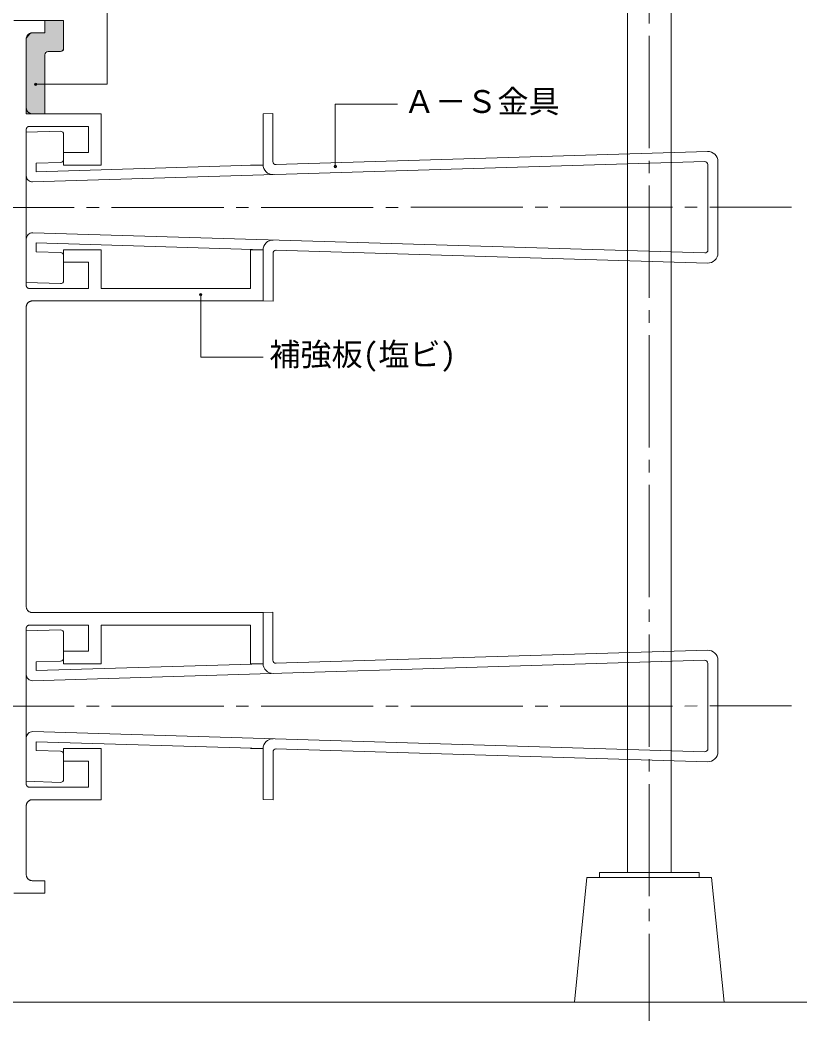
# Model space of a CAD drawing. Units: millimetres, scale not verified. Extents: x -280 to 280, y -194 to 194.
# Drawn here: x -56.6 to 68.6, y -103 to 57.6 of the extents above; entities that cross this region are included whole.
import ezdxf
from ezdxf.enums import TextEntityAlignment as Align

# ---------------------------------------------------------------- set-up
doc = ezdxf.new("R2010")
doc.units = ezdxf.units.MM
doc.header["$LTSCALE"] = 2
doc.header["$PDMODE"] = 32
doc.header["$PDSIZE"] = 0.4
doc.linetypes.add('CHAIN2', pattern=[12, 9, -1, 1, -1])
doc.linetypes.add('DASHED1', pattern=[1.8, 1.2, -0.6])
doc.layers.add('0-0_', color=7, linetype='Continuous', lineweight=9)
doc.styles.add('ＭＳ ゴシック', font='')
doc.styles.get('ＭＳ ゴシック').set_extended_font_data('MS Gothic')

msp = doc.modelspace()

# ---------------------------------------------------------------- hatches: boundary and pattern name
at = {"layer": '0-0_'}
msp.add_hatch(color=8, dxfattribs=at).paths.add_polyline_path([(-50.05, 52.5, 0.41421), (-49.55, 53)])

# ---------------------------------------------------------------- linework, layer by layer
at = {"layer": '0-0_', "color": 6, "linetype": 'CHAIN2'}
for p, q in [((44.433, 103), (44.433, -103)), ((-65.855, 27.498), (67.252, 27.529)), ((-65.855, -52.502), (67.252, -52.471))]:
    msp.add_line(p, q, dxfattribs=at)
at = {"layer": '0-0_'}
for p, q in [((40.933, 79.2), (40.933, 36.085)), ((47.933, 79.2), (47.933, 36.298)), ((-42.55, 47.25), (-42.55, 62.5)), ((-57.55, 57.5), (-52.55, 57.5)), ((-52.55, 57.5), (-52.55, 55.5)), ((-55.541, 54.636), (-55.548, 54.568)), ((-55.529, 54.703), (-55.541, 54.636)), ((-55.513, 54.77), (-55.529, 54.703)), ((-55.492, 54.835), (-55.513, 54.77)), ((-55.467, 54.898), (-55.492, 54.835)), ((-55.438, 54.96), (-55.467, 54.898)), ((-55.404, 55.02), (-55.438, 54.96)), ((-55.367, 55.077), (-55.404, 55.02)), ((-55.326, 55.131), (-55.367, 55.077)), ((-55.281, 55.183), (-55.326, 55.131)), ((-55.233, 55.231), (-55.281, 55.183)), ((-55.181, 55.276), (-55.233, 55.231)), ((-55.127, 55.317), (-55.181, 55.276)), ((-55.07, 55.354), (-55.127, 55.317)), ((-55.01, 55.388), (-55.07, 55.354)), ((-54.948, 55.417), (-55.01, 55.388)), ((-54.885, 55.442), (-54.948, 55.417)), ((-54.82, 55.463), (-54.885, 55.442)), ((-54.753, 55.479), (-54.82, 55.463)), ((-54.686, 55.491), (-54.753, 55.479)), ((-54.618, 55.498), (-54.686, 55.491)), ((-54.55, 55.5), (-54.618, 55.498)), ((-52.55, 55.5), (-54.55, 55.5)), ((-55.548, 54.568), (-55.55, 54.5)), ((-55.55, 54.5), (-55.55, 42.5)), ((-42.55, 47.25), (-54.05, 47.25)), ((-55.55, 43.5), (-55.548, 43.435)), ((-55.548, 43.435), (-55.541, 43.369)), ((-55.541, 43.369), (-55.531, 43.305)), ((4.046, 44.058), (-5.954, 44.058)), ((-5.954, 44.058), (-5.954, 34.058)), ((-55.55, 42.5), (-43.55, 42.5)), ((-55.531, 43.305), (-55.516, 43.241)), ((-55.516, 43.241), (-55.497, 43.179)), ((-55.497, 43.179), (-55.474, 43.117)), ((-55.474, 43.117), (-55.447, 43.058)), ((-55.447, 43.058), (-55.416, 43)), ((-55.416, 43), (-55.381, 42.944)), ((-55.381, 42.944), (-55.343, 42.891)), ((-55.343, 42.891), (-55.302, 42.841)), ((-55.302, 42.841), (-55.257, 42.793)), ((-55.257, 42.793), (-55.209, 42.748)), ((-55.209, 42.748), (-55.159, 42.707)), ((-55.159, 42.707), (-55.106, 42.669)), ((-55.106, 42.669), (-55.05, 42.634)), ((-55.05, 42.634), (-54.992, 42.603)), ((-54.992, 42.603), (-54.933, 42.576)), ((-54.933, 42.576), (-54.871, 42.553)), ((-54.871, 42.553), (-54.809, 42.534)), ((-54.809, 42.534), (-54.745, 42.519)), ((-54.745, 42.519), (-54.681, 42.509)), ((-54.681, 42.509), (-54.615, 42.502)), ((-54.615, 42.502), (-54.55, 42.5)), ((-43.55, 42.5), (-43.55, 34.3)), ((-17.554, 42.509), (-17.552, 34.357)), ((-55.523, 40.161), (-55.533, 40.129)), ((-55.512, 40.191), (-55.523, 40.161)), ((-55.498, 40.221), (-55.512, 40.191)), ((-55.483, 40.25), (-55.498, 40.221)), ((-55.466, 40.278), (-55.483, 40.25)), ((-55.447, 40.304), (-55.466, 40.278)), ((-55.426, 40.33), (-55.447, 40.304)), ((-55.404, 40.354), (-55.426, 40.33)), ((-55.38, 40.376), (-55.404, 40.354)), ((-55.354, 40.397), (-55.38, 40.376)), ((-55.328, 40.416), (-55.354, 40.397)), ((-55.3, 40.433), (-55.328, 40.416)), ((-55.271, 40.448), (-55.3, 40.433)), ((-55.241, 40.462), (-55.271, 40.448)), ((-55.211, 40.473), (-55.241, 40.462)), ((-55.179, 40.483), (-55.211, 40.473)), ((-55.148, 40.49), (-55.179, 40.483)), ((-55.115, 40.496), (-55.148, 40.49)), ((-55.083, 40.499), (-55.115, 40.496)), ((-55.05, 40.5), (-55.083, 40.499)), ((-45.55, 40.5), (-55.05, 40.5)), ((-45.55, 36.3), (-45.55, 40.5)), ((-50.068, 39.724), (-55.553, 39.558)), ((-55.553, 39.558), (-55.547, 15.442)), ((-55.549, 40.033), (-55.55, 40)), ((-55.55, 40), (-55.55, 39.558)), ((-55.55, 39.558), (-55.55, 32.585)), ((-55.546, 40.065), (-55.549, 40.033)), ((-55.54, 40.098), (-55.546, 40.065)), ((-55.533, 40.129), (-55.54, 40.098)), ((-49.553, 39.225), (-49.552, 35.223)), ((-49.55, 36.3), (-45.55, 36.3)), ((-49.55, 34.3), (-49.55, 36.3)), ((53.8, 36.476), (-15.537, 34.37)), ((53.333, 34.861), (-54.521, 31.585)), ((-50.037, 34.723), (-53.952, 34.604)), ((-53.952, 34.604), (-53.951, 33.203)), ((-17.552, 34.309), (-53.951, 33.203)), ((-43.55, 34.3), (-49.55, 34.3)), ((40.933, 34.485), (40.933, 20.561)), ((47.933, 34.697), (47.933, 20.352)), ((53.848, 34.362), (53.852, 20.69)), ((55.448, 34.877), (55.452, 20.175)), ((-55.55, 32.585), (-55.55, 22.415)), ((53.337, 20.19), (-54.519, 23.415)), ((-55.55, 22.415), (-55.55, 15.442)), ((-17.548, 20.709), (-53.949, 21.797)), ((-53.948, 20.397), (-53.949, 21.797)), ((-50.033, 20.28), (-53.948, 20.397)), ((-49.55, 20.7), (-43.55, 20.7)), ((-49.55, 18.7), (-49.55, 20.7)), ((-49.547, 15.778), (-49.548, 19.78)), ((-43.55, 20.7), (-43.55, 14.5)), ((-19.55, 20.7), (-17.55, 20.7)), ((-19.55, 14.5), (-19.55, 20.7)), ((-17.55, 20.697), (-19.55, 20.697)), ((-17.551, 20.652), (-17.551, 12.5)), ((-17.55, 20.7), (-17.55, 20.652)), ((-17.549, 20.661), (-17.546, 12.509)), ((-15.946, 12.461), (-15.949, 20.146)), ((53.804, 18.576), (-15.533, 20.649)), ((-45.55, 18.7), (-49.55, 18.7)), ((-45.55, 14.5), (-45.55, 18.7)), ((40.933, 18.96), (40.933, -43.915)), ((47.933, 18.751), (47.933, -43.702)), ((-55.55, 15.442), (-55.55, 15)), ((-55.55, 15), (-55.549, 14.967)), ((-55.549, 14.967), (-55.546, 14.935)), ((-50.062, 15.278), (-55.547, 15.442)), ((-55.546, 14.935), (-55.54, 14.902)), ((-55.54, 14.902), (-55.533, 14.871)), ((-55.533, 14.871), (-55.523, 14.839)), ((-55.523, 14.839), (-55.512, 14.809)), ((-55.512, 14.809), (-55.498, 14.779)), ((-55.498, 14.779), (-55.483, 14.75)), ((-55.483, 14.75), (-55.466, 14.722)), ((-55.466, 14.722), (-55.447, 14.696)), ((-55.447, 14.696), (-55.426, 14.67)), ((-55.426, 14.67), (-55.404, 14.646)), ((-55.404, 14.646), (-55.38, 14.624)), ((-55.38, 14.624), (-55.354, 14.603)), ((-55.354, 14.603), (-55.328, 14.584)), ((-55.328, 14.584), (-55.3, 14.567)), ((-55.3, 14.567), (-55.271, 14.552)), ((-55.271, 14.552), (-55.241, 14.538)), ((-55.241, 14.538), (-55.211, 14.527)), ((-55.211, 14.527), (-55.179, 14.517)), ((-55.179, 14.517), (-55.148, 14.51)), ((-55.148, 14.51), (-55.115, 14.504)), ((-55.115, 14.504), (-55.083, 14.501)), ((-55.083, 14.501), (-55.05, 14.5)), ((-55.05, 14.5), (-45.55, 14.5)), ((-43.55, 14.5), (-19.55, 14.5)), ((-27.55, 3.5), (-27.55, 13.5)), ((-15.946, 12.461), (-17.546, 12.509)), ((-17.55, 3.5), (-27.55, 3.5)), ((-55.55, -36.5), (-55.548, -36.568)), ((-55.548, -36.568), (-55.541, -36.636)), ((-55.541, -36.636), (-55.529, -36.703)), ((-55.529, -36.703), (-55.513, -36.77)), ((-55.513, -36.77), (-55.492, -36.835)), ((-55.492, -36.835), (-55.467, -36.898)), ((-55.467, -36.898), (-55.438, -36.96)), ((-55.438, -36.96), (-55.404, -37.02)), ((-55.404, -37.02), (-55.367, -37.077)), ((-55.367, -37.077), (-55.326, -37.131)), ((-55.326, -37.131), (-55.281, -37.183)), ((-55.281, -37.183), (-55.233, -37.231)), ((-55.233, -37.231), (-55.181, -37.276)), ((-55.181, -37.276), (-55.127, -37.317)), ((-55.127, -37.317), (-55.07, -37.354)), ((-55.07, -37.354), (-55.01, -37.388)), ((-55.01, -37.388), (-54.948, -37.417)), ((-54.948, -37.417), (-54.885, -37.442)), ((-54.885, -37.442), (-54.82, -37.463)), ((-54.82, -37.463), (-54.753, -37.479)), ((-54.753, -37.479), (-54.686, -37.491)), ((-54.686, -37.491), (-54.618, -37.498)), ((-54.618, -37.498), (-54.55, -37.5)), ((-17.55, -37.5), (-54.55, -37.5)), ((-17.554, -37.491), (-17.552, -45.643)), ((-17.55, -37.5), (-17.55, -45.7)), ((-55.549, -39.967), (-55.55, -40)), ((-55.55, -40), (-55.55, -40.442)), ((-55.546, -39.935), (-55.549, -39.967)), ((-55.54, -39.902), (-55.546, -39.935)), ((-55.533, -39.871), (-55.54, -39.902)), ((-55.523, -39.839), (-55.533, -39.871)), ((-55.512, -39.809), (-55.523, -39.839)), ((-55.498, -39.779), (-55.512, -39.809)), ((-55.483, -39.75), (-55.498, -39.779)), ((-55.466, -39.722), (-55.483, -39.75)), ((-55.447, -39.696), (-55.466, -39.722)), ((-55.426, -39.67), (-55.447, -39.696)), ((-55.404, -39.646), (-55.426, -39.67)), ((-55.38, -39.624), (-55.404, -39.646)), ((-55.354, -39.603), (-55.38, -39.624)), ((-55.328, -39.584), (-55.354, -39.603)), ((-55.3, -39.567), (-55.328, -39.584)), ((-55.271, -39.552), (-55.3, -39.567)), ((-55.241, -39.538), (-55.271, -39.552)), ((-55.211, -39.527), (-55.241, -39.538)), ((-55.179, -39.517), (-55.211, -39.527)), ((-55.148, -39.51), (-55.179, -39.517)), ((-55.115, -39.504), (-55.148, -39.51)), ((-55.083, -39.501), (-55.115, -39.504)), ((-55.05, -39.5), (-55.083, -39.501)), ((-45.55, -39.5), (-55.05, -39.5)), ((-45.55, -43.7), (-45.55, -39.5)), ((-43.55, -39.5), (-43.55, -45.7)), ((-19.55, -39.5), (-43.55, -39.5)), ((-19.55, -45.7), (-19.55, -39.5)), ((-50.068, -40.276), (-55.553, -40.442)), ((-55.553, -40.442), (-55.547, -64.558)), ((-55.55, -40.442), (-55.55, -47.415)), ((-49.553, -40.775), (-49.552, -44.777)), ((-49.55, -43.7), (-45.55, -43.7)), ((-49.55, -45.7), (-49.55, -43.7)), ((53.8, -43.524), (-15.537, -45.63)), ((53.333, -45.139), (-54.521, -48.415)), ((-50.037, -45.277), (-53.952, -45.396)), ((-53.952, -45.396), (-53.951, -46.797)), ((-17.552, -45.691), (-53.951, -46.797)), ((-43.55, -45.7), (-49.55, -45.7)), ((-17.55, -45.7), (-19.55, -45.7)), ((-17.55, -45.652), (-17.55, -45.7)), ((40.933, -45.515), (40.933, -59.439)), ((47.933, -45.303), (47.933, -59.648)), ((53.848, -45.638), (53.852, -59.31)), ((55.448, -45.123), (55.452, -59.825)), ((-55.55, -47.415), (-55.55, -57.585)), ((-55.55, -57.585), (-55.55, -64.558)), ((53.337, -59.81), (-54.519, -56.585)), ((-17.548, -59.291), (-53.949, -58.203)), ((-53.948, -59.603), (-53.949, -58.203)), ((-49.55, -59.3), (-43.55, -59.3)), ((-49.55, -61.3), (-49.55, -59.3)), ((-43.55, -59.3), (-43.55, -67.5)), ((-17.55, -59.303), (-19.55, -59.303)), ((-17.549, -59.339), (-17.546, -67.491)), ((53.804, -61.424), (-15.533, -59.351)), ((-50.033, -59.72), (-53.948, -59.603)), ((-49.547, -64.222), (-49.548, -60.22)), ((-15.946, -67.539), (-15.949, -59.854)), ((-45.55, -61.3), (-49.55, -61.3)), ((-45.55, -65.5), (-45.55, -61.3)), ((40.933, -61.04), (40.933, -79.2)), ((47.933, -61.249), (47.933, -79.2)), ((-55.55, -64.558), (-55.55, -65)), ((-55.55, -65), (-55.549, -65.033)), ((-55.549, -65.033), (-55.546, -65.065)), ((-50.062, -64.722), (-55.547, -64.558)), ((-55.546, -65.065), (-55.54, -65.098)), ((-55.54, -65.098), (-55.533, -65.129)), ((-55.533, -65.129), (-55.523, -65.161)), ((-55.523, -65.161), (-55.512, -65.191)), ((-55.512, -65.191), (-55.498, -65.221)), ((-55.498, -65.221), (-55.483, -65.25)), ((-55.483, -65.25), (-55.466, -65.278)), ((-55.466, -65.278), (-55.447, -65.304)), ((-55.447, -65.304), (-55.426, -65.33)), ((-55.426, -65.33), (-55.404, -65.354)), ((-55.404, -65.354), (-55.38, -65.376)), ((-55.38, -65.376), (-55.354, -65.397)), ((-55.354, -65.397), (-55.328, -65.416)), ((-55.328, -65.416), (-55.3, -65.433)), ((-55.3, -65.433), (-55.271, -65.448)), ((-55.271, -65.448), (-55.241, -65.462)), ((-55.241, -65.462), (-55.211, -65.473)), ((-55.211, -65.473), (-55.179, -65.483)), ((-55.179, -65.483), (-55.148, -65.49)), ((-55.148, -65.49), (-55.115, -65.496)), ((-55.115, -65.496), (-55.083, -65.499)), ((-55.083, -65.499), (-55.05, -65.5)), ((-55.05, -65.5), (-45.55, -65.5)), ((-55.548, -68.435), (-55.55, -68.5)), ((-55.55, -68.5), (-55.55, -79.5)), ((-55.541, -68.369), (-55.548, -68.435)), ((-55.531, -68.305), (-55.541, -68.369)), ((-55.516, -68.241), (-55.531, -68.305)), ((-55.497, -68.179), (-55.516, -68.241)), ((-55.474, -68.117), (-55.497, -68.179)), ((-55.447, -68.058), (-55.474, -68.117)), ((-55.416, -68), (-55.447, -68.058)), ((-55.381, -67.944), (-55.416, -68)), ((-55.343, -67.891), (-55.381, -67.944)), ((-55.302, -67.841), (-55.343, -67.891)), ((-55.257, -67.793), (-55.302, -67.841)), ((-55.209, -67.748), (-55.257, -67.793)), ((-55.159, -67.707), (-55.209, -67.748)), ((-55.106, -67.669), (-55.159, -67.707)), ((-55.05, -67.634), (-55.106, -67.669)), ((-54.992, -67.603), (-55.05, -67.634)), ((-54.933, -67.576), (-54.992, -67.603)), ((-54.871, -67.553), (-54.933, -67.576)), ((-54.809, -67.534), (-54.871, -67.553)), ((-54.745, -67.519), (-54.809, -67.534)), ((-54.681, -67.509), (-54.745, -67.519)), ((-54.615, -67.502), (-54.681, -67.509)), ((-54.55, -67.5), (-54.615, -67.502)), ((-43.55, -67.5), (-54.55, -67.5)), ((-15.946, -67.539), (-17.546, -67.491)), ((-55.55, -79.5), (-55.548, -79.568)), ((-55.548, -79.568), (-55.541, -79.636)), ((-55.541, -79.636), (-55.529, -79.703)), ((-55.529, -79.703), (-55.513, -79.77)), ((-55.513, -79.77), (-55.492, -79.835)), ((-55.492, -79.835), (-55.467, -79.898)), ((-55.467, -79.898), (-55.438, -79.96)), ((-55.438, -79.96), (-55.404, -80.02)), ((-55.404, -80.02), (-55.367, -80.077)), ((-55.367, -80.077), (-55.326, -80.131)), ((-55.326, -80.131), (-55.281, -80.183)), ((-55.281, -80.183), (-55.233, -80.231)), ((-55.233, -80.231), (-55.181, -80.276)), ((-55.181, -80.276), (-55.127, -80.317)), ((34.433, -80), (32.433, -100)), ((54.433, -80), (34.433, -80)), ((52.433, -79.2), (36.433, -79.2)), ((36.433, -80), (36.433, -79.2)), ((52.433, -80), (52.433, -79.2)), ((54.433, -80), (56.433, -100)), ((-55.127, -80.317), (-55.07, -80.354)), ((-55.07, -80.354), (-55.01, -80.388)), ((-55.01, -80.388), (-54.948, -80.417)), ((-54.948, -80.417), (-54.885, -80.442)), ((-54.885, -80.442), (-54.82, -80.463)), ((-54.82, -80.463), (-54.753, -80.479)), ((-54.753, -80.479), (-54.686, -80.491)), ((-54.686, -80.491), (-54.618, -80.498)), ((-54.618, -80.498), (-54.55, -80.5)), ((-54.55, -80.5), (-52.55, -80.5)), ((-52.55, -80.5), (-52.55, -82.5)), ((-52.55, -82.5), (-57.55, -82.5)), ((228.45, -100), (-107.55, -100))]:
    msp.add_line(p, q, dxfattribs=at)
at = {"layer": '0-0_', "color": 3}
for p, q in [((-52.55, 57.5), (-49.55, 57.5)), ((-49.55, 53), (-49.55, 57.5)), ((-52.55, 52), (-52.55, 42.5)), ((-50.05, 52.5), (-52.05, 52.5)), ((-52.55, 42.5), (-55.55, 42.5))]:
    msp.add_line(p, q, dxfattribs=at)
at = {"layer": '0-0_', "linetype": 'DASHED1'}
for p, q in [((40.933, 36.085), (40.933, 34.485)), ((47.933, 36.298), (47.933, 34.697)), ((40.933, 20.561), (40.933, 18.96)), ((47.933, 20.352), (47.933, 18.751)), ((40.933, -43.915), (40.933, -45.515)), ((47.933, -43.702), (47.933, -45.303)), ((40.933, -59.439), (40.933, -61.04)), ((47.933, -59.648), (47.933, -61.249))]:
    msp.add_line(p, q, dxfattribs=at)
at = {"layer": '0-0_'}
for points in [[(-17.554, 42.509), (-15.954, 42.558), (-15.952, 34.873)], [(-19.55, 34.297), (-17.55, 34.297), (-17.55, 34.357)], [(-55.55, -36.5), (-55.55, 11.5), (-55.548, 11.568), (-55.541, 11.636), (-55.529, 11.703), (-55.513, 11.77), (-55.492, 11.835), (-55.467, 11.898), (-55.438, 11.96), (-55.404, 12.02), (-55.367, 12.077), (-55.326, 12.131), (-55.281, 12.183), (-55.233, 12.231), (-55.181, 12.276), (-55.127, 12.317), (-55.07, 12.354), (-55.01, 12.388), (-54.948, 12.417), (-54.885, 12.442), (-54.82, 12.463), (-54.753, 12.479), (-54.686, 12.491), (-54.618, 12.498), (-54.55, 12.5), (-17.55, 12.5)], [(-17.554, -37.491), (-15.954, -37.442), (-15.952, -45.127)], [(-19.55, -45.703), (-17.55, -45.703), (-17.55, -45.643)]]:
    msp.add_lwpolyline(points, dxfattribs=at)
at = {"layer": '0-0_', "color": 3}
for centre, start, end in [((-50.05, 53), 270, 0), ((-52.05, 52), 90, 180)]:
    msp.add_arc(centre, 0.5, start, end, dxfattribs=at)
at = {"layer": '0-0_'}
for centre, radius, start, end in [((-50.053, 39.225), 0.5, 0.01357, 91.73978), ((53.848, 34.877), 1.6, 0.01357, 91.73978), ((-50.052, 35.223), 0.5, 271.73978, 0.01357), ((-15.952, 34.358), 1.6, 180.01358, 271.73978), ((-15.452, 34.873), 0.5, 180.01358, 271.73978), ((53.348, 34.362), 0.5, 0.01357, 91.73978), ((-54.551, 32.585), 1, 180.01358, 271.73978), ((-54.549, 22.416), 1, 88.28737, 180.01358), ((-15.949, 20.661), 1.6, 88.28737, 180.01358), ((-50.048, 19.78), 0.5, 0.01357, 88.28737), ((-15.449, 20.146), 0.5, 88.28737, 180.01358), ((53.352, 20.69), 0.5, 268.28738, 0.01357), ((53.852, 20.175), 1.6, 268.28738, 0.01357), ((-50.047, 15.778), 0.5, 268.28738, 0.01357), ((-50.053, -40.775), 0.5, 0.01357, 91.73978), ((-50.052, -44.777), 0.5, 271.73978, 0.01357), ((53.848, -45.123), 1.6, 0.01357, 91.73978), ((-15.952, -45.642), 1.6, 180.01358, 271.73978), ((-15.452, -45.127), 0.5, 180.01358, 271.73978), ((53.348, -45.638), 0.5, 0.01357, 91.73978), ((-54.551, -47.415), 1, 180.01358, 271.73978), ((-54.549, -57.584), 1, 88.28737, 180.01358), ((-15.949, -59.339), 1.6, 88.28737, 180.01358), ((-15.449, -59.854), 0.5, 88.28737, 180.01358), ((53.352, -59.31), 0.5, 268.28738, 0.01357), ((-50.048, -60.22), 0.5, 0.01357, 88.28737), ((53.852, -59.825), 1.6, 268.28738, 0.01357), ((-50.047, -64.222), 0.5, 268.28738, 0.01357)]:
    msp.add_arc(centre, radius, start, end, dxfattribs=at)
at = {"layer": '0-0_', "color": 2}
for p in [(-54.05, 47.25), (-5.954, 34.058), (-27.55, 13.5)]:
    msp.add_point(p, dxfattribs=at)
at = {"layer": '0-0_', "color": 8}
for points in [[(-52.55, 57.5), (-49.55, 57.5), (-52.55, 52.5), (-50.05, 52.5)], [(-49.55, 57.5), (-49.55, 53), (-50.05, 52.5)], [(-52.55, 42.5), (-55.55, 42.5), (-54.618, 55.498), (-54.686, 55.491)], [(-55.55, 42.5), (-55.55, 54.5), (-54.686, 55.491), (-54.753, 55.479)], [(-55.55, 54.5), (-55.548, 54.568), (-54.753, 55.479), (-54.82, 55.463)], [(-55.548, 54.568), (-55.541, 54.636), (-54.82, 55.463), (-54.885, 55.442)], [(-55.541, 54.636), (-55.529, 54.703), (-54.885, 55.442), (-54.948, 55.417)], [(-55.529, 54.703), (-55.513, 54.77), (-54.948, 55.417), (-55.01, 55.388)], [(-55.513, 54.77), (-55.492, 54.835), (-55.01, 55.388), (-55.07, 55.354)], [(-55.492, 54.835), (-55.467, 54.898), (-55.07, 55.354), (-55.127, 55.317)], [(-55.467, 54.898), (-55.438, 54.96), (-55.127, 55.317), (-55.181, 55.276)], [(-55.438, 54.96), (-55.404, 55.02), (-55.181, 55.276), (-55.233, 55.231)], [(-55.404, 55.02), (-55.367, 55.077), (-55.233, 55.231), (-55.281, 55.183)], [(-55.367, 55.077), (-55.326, 55.131), (-55.281, 55.183)], [(-52.55, 55.5), (-52.55, 42.5), (-54.55, 55.5), (-54.618, 55.498)]]:
    msp.add_solid(points, dxfattribs=at)

# ---------------------------------------------------------------- texts
at = {"layer": '0-0_', "style": 'ＭＳ ゴシック'}
for s, p in [('Ａ－Ｓ金具', (5.046, 41.558)), ('補強板(塩ビ)', (-16.55, 1))]:
    msp.add_text(s, height=3.666, dxfattribs=at).set_placement(p, align=Align.BOTTOM_LEFT)

doc.saveas('drawing.dxf')
